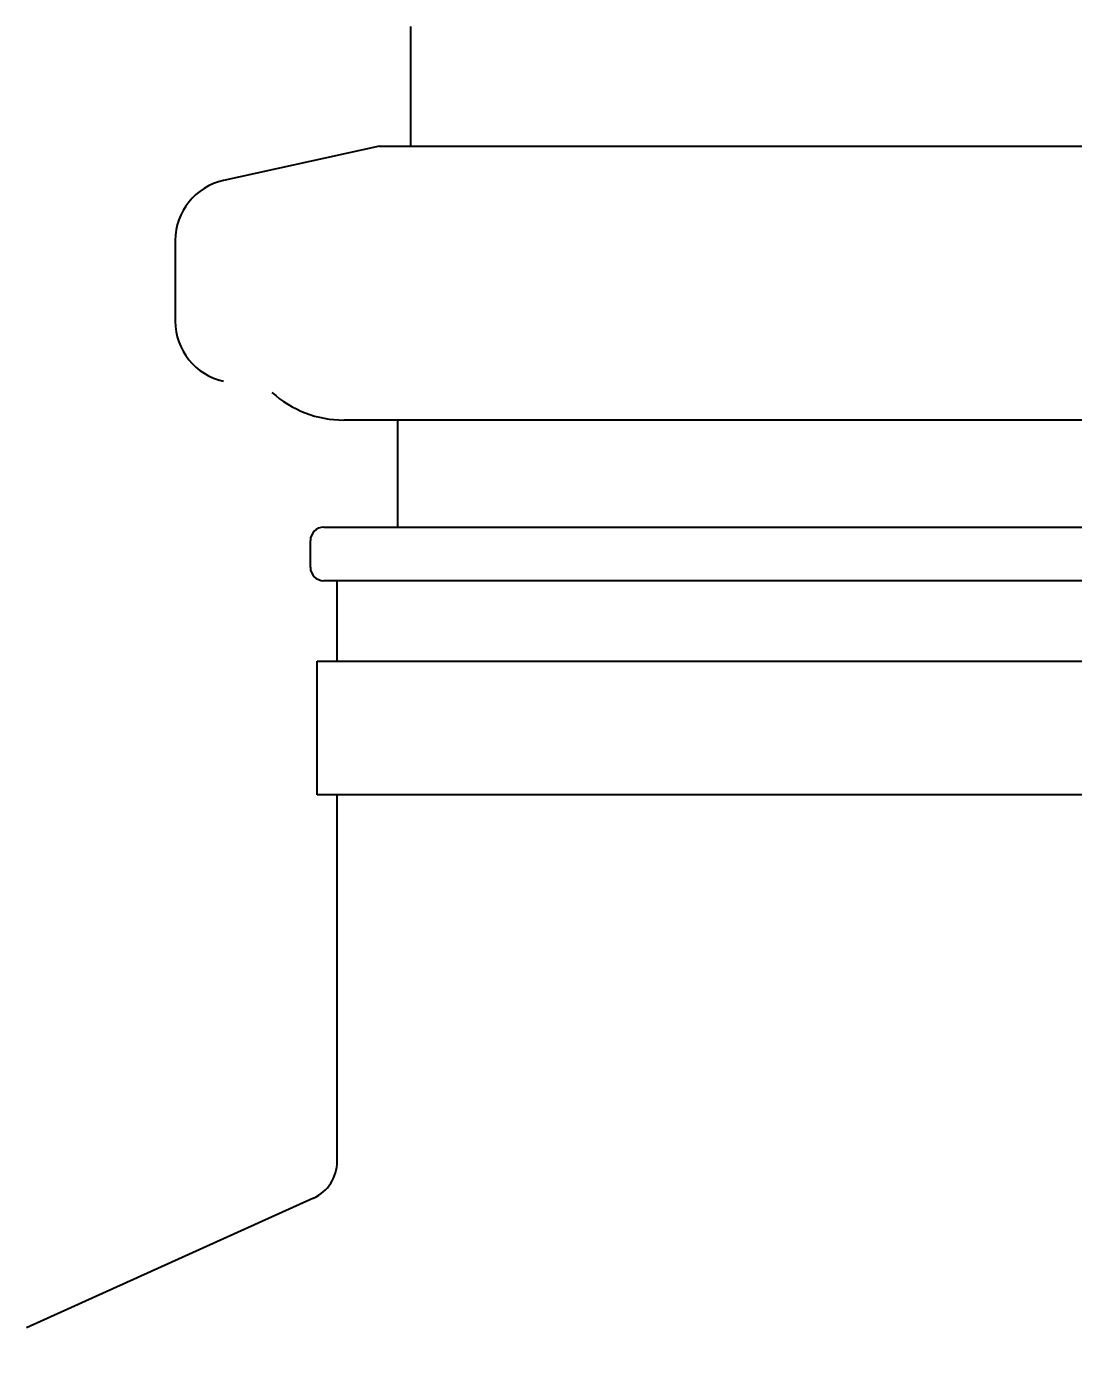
# Model space of a CAD drawing. Header units: millimetres. Extents: x 14017 to 18361, y 6223 to 10695.
# Drawn here: x 14604.1 to 14682.3, y 9659.7 to 9758.9 of the extents above; entities that cross this region are included whole.
import ezdxf

# ---------------------------------------------------------------- set-up
doc = ezdxf.new("R2010")
doc.units = ezdxf.units.MM
doc.header["$LTSCALE"] = 384.175
doc.header["$PDMODE"] = 3
doc.header["$PDSIZE"] = 8
doc.layers.get('0').update_dxf_attribs({"linetype": 'CONTINUOUS'})
doc.layers.get('Defpoints').update_dxf_attribs({"linetype": 'CONTINUOUS'})
doc.styles.get("Standard").update_dxf_attribs({"font": 'calibri.ttf'})
doc.dimstyles.get("Standard").update_dxf_attribs({"dimtxt": 43.75, "dimasz": 43.75, "dimexe": 1.5, "dimexo": 1, "dimtad": 1, "dimdsep": 46, "dimtxsty": 'Standard', "dimblk": '_FILLED', "dimblk1": '_FILLED', "dimblk2": '_FILLED', "dimcen": 0.09, "dimazin": 2, "dimtol": 1, "dimtp": 0.01, "dimtm": 0.01, "dimtfac": 1, "dimtofl": 0, "dimtmove": 0, "dimatfit": 3, "dimldrblk": '_FILLED', "dimfxl": 1, "dimtolj": 1, "dimarcsym": 0})

# ---------------------------------------------------------------- blocks, each defined once
blk = doc.blocks.new('_FILLED')
at = {"color": 0, "linetype": 'ByBlock'}
blk.add_solid([(0, 0), (-1, 0.2143), (-1, -0.2143)], dxfattribs=at)
blk = doc.blocks.new('*D318')
at = {"color": 0, "lineweight": -2}
for p, q in [((14731.806, 10042.935), (14116.23, 10042.935)), ((14117.73, 9999.185), (14117.73, 9045.253)), ((14117.73, 8045.445), (14117.73, 8999.378)), ((14306.545, 8001.695), (14116.23, 8001.695))]:
    blk.add_line(p, q, dxfattribs=at)
at = {"layer": 'Defpoints', "color": 0}
for p in [(14732.806, 10042.935), (14117.73, 8001.695), (14307.545, 8001.695)]:
    blk.add_point(p, dxfattribs=at)
at = {"color": 0, "linetype": 'ByBlock', "lineweight": -2, "xscale": 43.75, "yscale": 43.75, "zscale": 43.75}
for p, rotation in [((14117.73, 10042.935), 90), ((14117.73, 8001.695), 270)]:
    blk.add_blockref('_FILLED', p, dxfattribs=dict(at, rotation=rotation))
at = {"color": 0, "insert": (14117.73, 9022.315), "char_height": 43.75, "attachment_point": 5}
blk.add_mtext('\\A1;\\A1;C', dxfattribs=at)

msp = doc.modelspace()

# ---------------------------------------------------------------- linework, layer by layer
at = {"linetype": 'Continuous'}
for p, q in [((14632.80592, 9749.99762), (14632.80592, 9758.93502)), ((14630.46197, 9749.99762), (14618.81756, 9747.43585)), ((14630.46197, 9749.99762), (14704.27595, 9749.99762)), ((14615.20592, 9742.94328), (14615.20592, 9736.92677)), ((14837.78479, 9729.53502), (14627.82705, 9729.53502)), ((14631.80592, 9729.53502), (14631.80592, 9721.53502)), ((14626.30592, 9721.53502), (14839.30592, 9721.53502)), ((14625.30592, 9718.53502), (14625.30592, 9720.53502)), ((14839.30592, 9717.53502), (14626.30592, 9717.53502)), ((14627.30592, 9711.53502), (14627.30592, 9717.53502)), ((14625.80592, 9701.53502), (14625.80592, 9711.53502)), ((14625.80592, 9711.53502), (14839.80592, 9711.53502)), ((14839.80592, 9701.53502), (14625.80592, 9701.53502)), ((14627.30592, 9674.14751), (14627.30592, 9701.53502)), ((14625.54315, 9671.41452), (14604.0986, 9661.70651))]:
    msp.add_line(p, q, dxfattribs=at)
for centre, radius, start, end in [((14619.80592, 9742.94328), 4.6, 102.410736, 180), ((14619.80592, 9736.92677), 4.6, 180, 257.5892607), ((14627.80592, 9737.53502), 8, 227.8204796, 270), ((14626.30592, 9720.53502), 1, 90, 180), ((14626.30592, 9718.53502), 1, 180, 270), ((14624.30592, 9674.14751), 3, 294.3563913, 0)]:
    msp.add_arc(centre, radius, start, end, dxfattribs=at)

# ---------------------------------------------------------------- dimensions: what is measured, and where the dimension line sits
dim = msp.add_linear_dim(base=(14117.73012, 8001.69523), p1=(14732.80592, 10042.93502), p2=(14307.54526, 8001.69523), angle=90, text='\\A1;C', dimstyle='Standard', override={"dimtad": 0, "dimtih": 1, "dimtoh": 1, "dimdec": 4, "dimzin": 0, "dimtxsty": 'Standard', "dimcen": 62.865, "dimadec": 0, "dimazin": 0, "dimtdec": 4, "dimtzin": 0})
dim.commit()
dim.dimension.update_dxf_attribs({"geometry": '*D318', "text_midpoint": (14117.73012, 9022.31513)})

doc.saveas('drawing.dxf')
